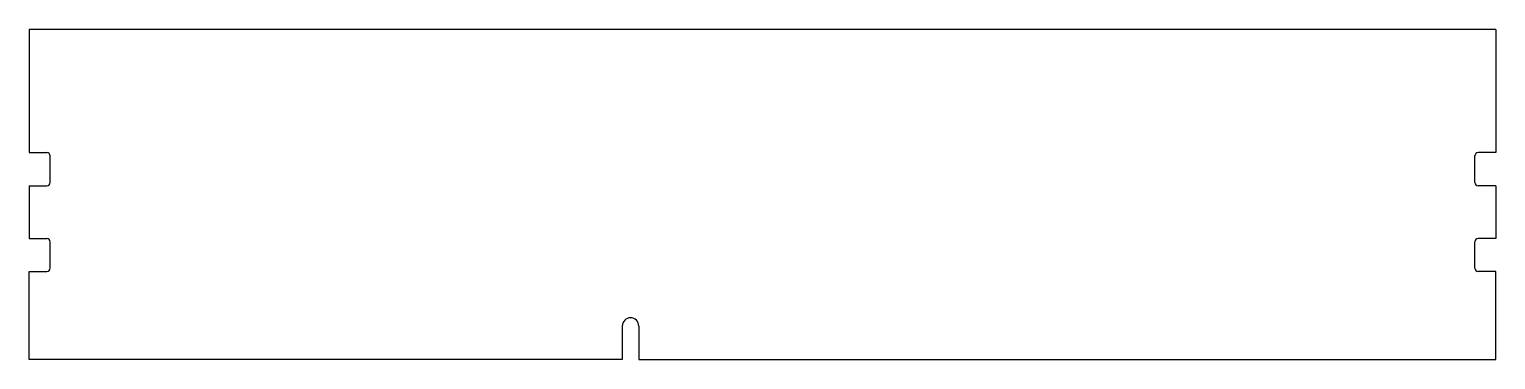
# Model space of a CAD drawing. Extents: x 0 to 133, y 0 to 30.
import ezdxf

# ---------------------------------------------------------------- set-up
doc = ezdxf.new("R2010")
doc.units = 0
doc.layers.add('LAYER1', color=7, linetype='CONTINUOUS')

msp = doc.modelspace()

# ---------------------------------------------------------------- linework, layer by layer
at = {"layer": 'LAYER1', "color": 18}
for p, q in [((133.35, 30), (0, 30)), ((0, 30), (0, 18.8)), ((133.35, 30), (133.35, 18.8)), ((0, 18.8), (1.6, 18.8)), ((133.35, 18.8), (131.75, 18.8)), ((1.9, 16.1), (1.9, 18.5)), ((131.45, 16.1), (131.45, 18.5)), ((0, 15.8), (0, 11)), ((0, 15.8), (1.6, 15.8)), ((133.35, 15.8), (131.75, 15.8)), ((133.35, 15.8), (133.35, 11)), ((0, 11), (1.6, 11)), ((1.9, 8.3), (1.9, 10.7)), ((131.45, 8.3), (131.45, 10.7)), ((133.35, 11), (131.75, 11)), ((0, 0), (0, 8)), ((0, 8), (1.6, 8)), ((133.35, 8), (131.75, 8)), ((133.35, 0), (133.35, 8)), ((53.925, 3.05), (53.925, 0)), ((55.425, 3.05), (55.425, 0)), ((53.925, 0), (0, 0)), ((55.425, 0), (133.35, 0))]:
    msp.add_line(p, q, dxfattribs=at)
for centre, radius, start, end in [((1.6, 18.5), 0.3, 0, 90), ((131.75, 18.5), 0.3, 90, 180), ((1.6, 16.1), 0.3, 270, 360), ((131.75, 16.1), 0.3, 180, 270), ((1.6, 10.7), 0.3, 0, 90), ((131.75, 10.7), 0.3, 90, 180), ((1.6, 8.3), 0.3, 270, 0), ((131.75, 8.3), 0.3, 180, 270), ((54.675, 3.05), 0.75, 0, 180)]:
    msp.add_arc(centre, radius, start, end, dxfattribs=at)

doc.saveas('drawing.dxf')
